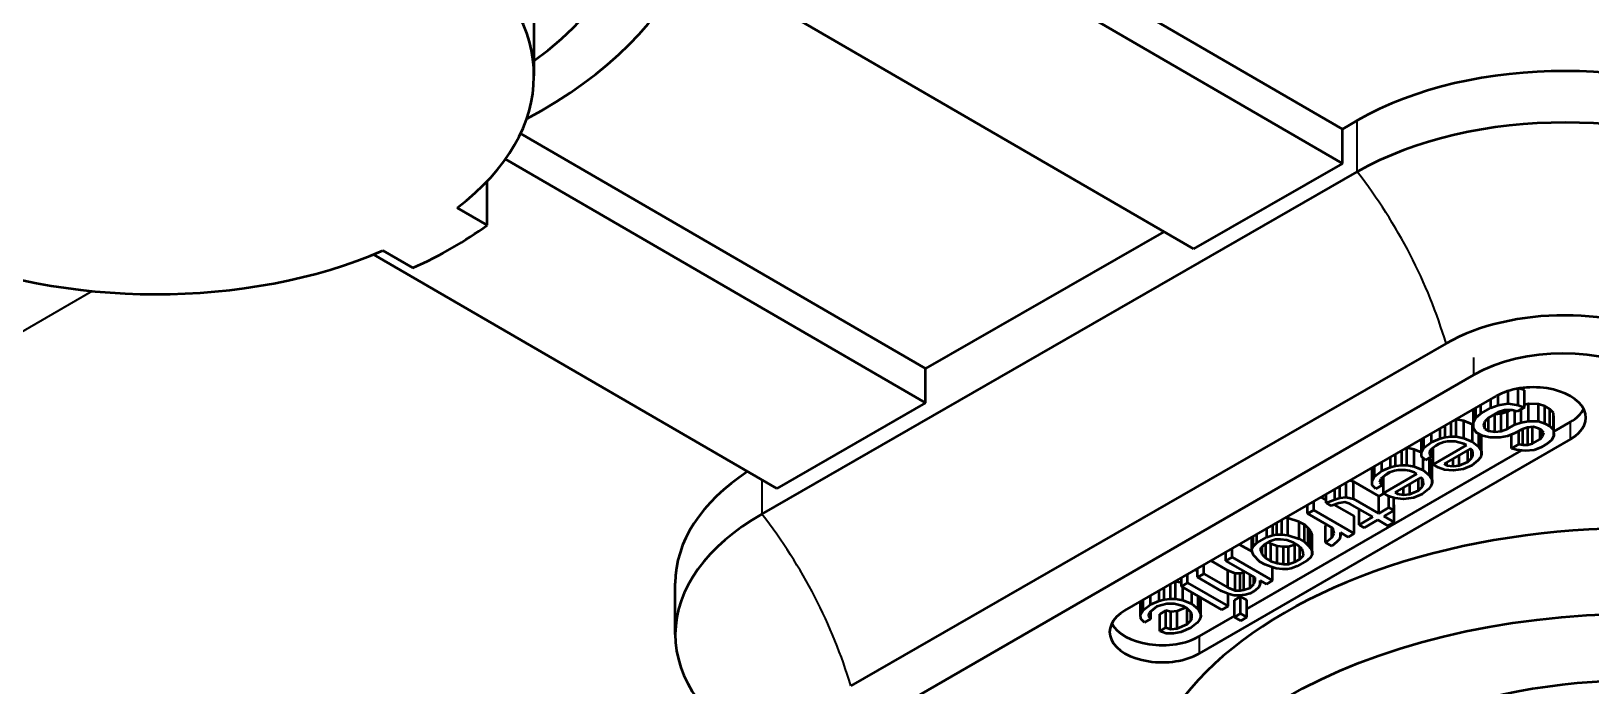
# Model space of a CAD drawing. Header units: millimetres. Extents: x 0 to 3000, y 0 to 3000.
# Drawn here: x 877 to 914.14, y 793.94 to 809.52 of the extents above; entities that cross this region are included whole.
import ezdxf

# ---------------------------------------------------------------- set-up
doc = ezdxf.new("R2010")
doc.units = ezdxf.units.MM
doc.layers.add('Visible (ANSI)', color=7, linetype='Continuous', lineweight=50)
doc.layers.add('Visible Narrow (ANSI)', color=7, linetype='Continuous', lineweight=35)

msp = doc.modelspace()

# ---------------------------------------------------------------- linework, layer by layer
at = {"layer": 'Visible (ANSI)'}
for p, q in [((908.2187, 807.1892), (892.9635, 816.0391)), ((908.2187, 806.3727), (892.9635, 815.2226)), ((888.97, 814.985), (888.97, 808.4531)), ((892.6575, 811.3078), (904.6747, 804.3364)), ((908.5731, 807.3929), (908.2187, 807.1892)), ((898.2955, 801.4875), (888.6512, 807.0823)), ((908.2187, 806.3727), (908.2187, 807.1892)), ((898.2955, 800.671), (888.2919, 806.4743)), ((908.2187, 806.3727), (904.6747, 804.3364)), ((887.8548, 804.902), (887.8548, 805.9477)), ((894.3971, 798.0227), (908.5731, 806.1681)), ((887.1432, 805.3148), (887.8548, 804.902)), ((903.9676, 804.7466), (898.2955, 801.4875)), ((885.1509, 804.2042), (894.7515, 798.6346)), ((886.0828, 803.8838), (885.3712, 804.2966)), ((910.6893, 802.0827), (896.5134, 793.9373)), ((898.2955, 800.671), (898.2955, 801.4875)), ((911.3515, 801.3416), (897.068, 793.0949)), ((903.043, 795.7281), (911.8819, 800.8312)), ((911.7522, 800.5523), (911.7522, 800.7564)), ((911.9296, 800.62), (911.9296, 800.8574)), ((912.1672, 800.6529), (912.1672, 800.9545)), ((912.4061, 800.6171), (912.4061, 801.0121)), ((912.5559, 800.9728), (912.4316, 801.0164)), ((912.5559, 800.5646), (912.5559, 800.9728)), ((898.2955, 800.671), (894.7515, 798.6346)), ((911.3416, 800.211), (911.3416, 800.5193)), ((911.3416, 800.211), (911.3993, 800.3138)), ((911.3993, 800.3138), (911.3993, 800.5526)), ((911.3993, 800.3138), (911.5165, 800.4162)), ((911.5165, 800.4162), (911.5165, 800.6203)), ((911.5165, 800.4162), (911.7522, 800.5523)), ((911.6971, 800.312), (911.6093, 800.2265)), ((911.9328, 800.448), (911.6971, 800.312)), ((911.7027, 800.0025), (911.7027, 800.3152)), ((911.7522, 800.5523), (911.9296, 800.62)), ((911.8519, 800.3927), (911.8395, 800.3942)), ((912.0005, 800.409), (911.8519, 800.3927)), ((911.8519, 799.9844), (911.8519, 800.3927)), ((911.9296, 800.62), (912.1672, 800.6529)), ((912.0807, 800.4987), (911.9328, 800.448)), ((912.1484, 800.4596), (912.0005, 800.409)), ((912.0005, 800.0007), (912.0005, 800.409)), ((912.2594, 800.4976), (912.0807, 800.4987)), ((912.1484, 800.4596), (912.2147, 800.4979)), ((912.1484, 800.0514), (912.1484, 800.4596)), ((912.1672, 800.6529), (912.4061, 800.6171)), ((912.3791, 800.4625), (912.2594, 800.4976)), ((912.3252, 800.1534), (912.3252, 800.4783)), ((912.5559, 800.5646), (912.3791, 800.4625)), ((912.4061, 800.6171), (912.5559, 800.5646)), ((912.4731, 800.2041), (912.4731, 800.5168)), ((912.6512, 800.6457), (912.5559, 800.6278)), ((912.8894, 800.6442), (912.6512, 800.6457)), ((912.6512, 800.2374), (912.6512, 800.6457)), ((913.0392, 800.5917), (912.8894, 800.6442)), ((912.8894, 800.236), (912.8894, 800.6442)), ((913.0392, 800.5917), (913.1596, 800.5222)), ((913.0392, 800.1835), (913.0392, 800.5917)), ((913.2505, 800.4357), (913.1596, 800.5222)), ((913.1596, 800.114), (913.1596, 800.5222)), ((913.253, 800.2982), (913.2505, 800.4357)), ((913.2505, 800.0275), (913.2505, 800.4357)), ((910.338, 799.7358), (910.338, 799.9399)), ((910.5449, 799.8205), (910.5449, 800.0593)), ((910.6634, 799.8541), (910.6634, 800.1277)), ((910.8119, 799.8704), (910.8119, 800.2135)), ((910.931, 800.2779), (910.9236, 800.278)), ((911.1103, 800.2425), (910.931, 800.2779)), ((910.931, 799.8697), (910.931, 800.2779)), ((911.3203, 800.1552), (911.1103, 800.2425)), ((911.1103, 799.8342), (911.1103, 800.2425)), ((911.343, 800.1371), (911.3203, 800.1552)), ((911.3203, 799.747), (911.3203, 800.1552)), ((911.3442, 800.0735), (911.3416, 800.211)), ((911.4056, 799.9699), (911.3442, 800.0735)), ((911.556, 799.8831), (911.4056, 799.9699)), ((911.6093, 800.2265), (911.5811, 800.1408)), ((911.5811, 800.1408), (911.6124, 800.0546)), ((911.6124, 800.0546), (911.6124, 800.2296)), ((911.6124, 800.0546), (911.7027, 800.0025)), ((911.7027, 800.0025), (911.8519, 799.9844)), ((911.8519, 799.9844), (912.0005, 800.0007)), ((912.0005, 800.0007), (912.1484, 800.0514)), ((912.1484, 800.0514), (912.3252, 800.1534)), ((912.329, 799.9471), (912.1516, 799.8795)), ((912.3252, 800.1534), (912.4731, 800.2041)), ((912.5057, 800.0492), (912.329, 799.9471)), ((912.423, 799.6887), (912.423, 800.0014)), ((912.4731, 800.2041), (912.6512, 800.2374)), ((912.6242, 800.0829), (912.5057, 800.0492)), ((912.5126, 799.671), (912.5126, 800.0512)), ((912.6317, 800.0785), (912.6094, 800.0787)), ((912.7728, 800.0991), (912.6242, 800.0829)), ((912.6614, 800.0869), (912.6317, 800.0785)), ((912.6317, 799.6703), (912.6317, 800.0785)), ((912.6512, 800.2374), (912.8894, 800.236)), ((912.7502, 799.7039), (912.7502, 800.0967)), ((912.8925, 800.064), (912.7728, 800.0991)), ((912.8894, 800.236), (913.0392, 800.1835)), ((912.9527, 800.0293), (912.8925, 800.064)), ((912.927, 799.806), (912.927, 800.0441)), ((913.0135, 799.9602), (912.9527, 800.0293)), ((912.9853, 799.8744), (912.9853, 799.9922)), ((912.9853, 799.8744), (913.0135, 799.9602)), ((913.0392, 800.1835), (913.1596, 800.114)), ((913.1596, 800.114), (913.2505, 800.0275)), ((913.2505, 800.0275), (913.253, 799.89)), ((913.253, 799.89), (913.253, 800.2982)), ((913.6496, 800.2189), (913.253, 799.9898)), ((913.6496, 799.8106), (904.8108, 794.7075)), ((909.7525, 799.5975), (909.7451, 799.5976)), ((909.9318, 799.5621), (909.7525, 799.5975)), ((909.7525, 799.1893), (909.7525, 799.5975)), ((910.1043, 799.4904), (909.9318, 799.5621)), ((909.9318, 799.1538), (909.9318, 799.5621)), ((910.1042, 799.4965), (910.1042, 799.8049)), ((910.1042, 799.4965), (910.1619, 799.5993)), ((910.1619, 799.5993), (910.1619, 799.8382)), ((910.1619, 799.5993), (910.338, 799.7358)), ((910.4878, 799.6833), (910.3117, 799.5469)), ((910.338, 799.7358), (910.5449, 799.8205)), ((910.3443, 799.392), (910.3443, 799.5721)), ((910.3775, 799.2027), (911.173, 799.6619)), ((910.3775, 799.2027), (910.3775, 799.5978)), ((910.4438, 799.6492), (910.5248, 799.696)), ((910.6358, 799.734), (910.4878, 799.6833)), ((910.5449, 799.8205), (910.6634, 799.8541)), ((910.7248, 799.7506), (910.6358, 799.734)), ((911.2639, 799.5754), (910.6452, 799.2182)), ((910.6634, 799.8541), (910.8119, 799.8704)), ((910.9035, 799.7495), (910.7248, 799.7506)), ((910.8119, 799.8704), (910.931, 799.8697)), ((910.9931, 799.7318), (910.9035, 799.7495)), ((910.931, 799.8697), (911.1103, 799.8342)), ((911.1128, 799.6967), (910.9931, 799.7318)), ((911.1103, 799.8342), (911.3203, 799.747)), ((911.173, 799.6619), (911.1128, 799.6967)), ((911.294, 799.5581), (911.2639, 799.5754)), ((911.3203, 799.747), (911.4714, 799.6258)), ((911.4714, 799.6258), (911.4714, 799.9319)), ((911.4714, 799.6258), (911.5328, 799.5222)), ((911.5328, 799.5222), (911.5328, 799.8965)), ((911.5341, 799.8617), (911.5335, 799.8961)), ((911.5341, 799.4535), (911.5341, 799.8617)), ((911.7353, 799.8476), (911.556, 799.8831)), ((911.9735, 799.8462), (911.7353, 799.8476)), ((912.1516, 799.8795), (911.9735, 799.8462)), ((912.2462, 799.5867), (912.2462, 799.9156)), ((912.2462, 799.5867), (912.423, 799.6887)), ((912.3659, 799.5516), (912.2462, 799.5867)), ((912.423, 799.6887), (912.5126, 799.671)), ((912.5126, 799.671), (912.6317, 799.6703)), ((912.6317, 799.6703), (912.7502, 799.7039)), ((912.7502, 799.7039), (912.927, 799.806)), ((912.9602, 799.6167), (912.7828, 799.549)), ((912.927, 799.806), (912.9853, 799.8744)), ((913.1075, 799.7018), (912.9602, 799.6167)), ((913.1953, 799.7872), (913.1075, 799.7018)), ((913.253, 799.89), (913.1953, 799.7872)), ((912.4768, 799.5418), (905.9481, 795.7724)), ((909.1595, 799.0554), (909.1595, 799.2595)), ((909.3664, 799.1401), (909.3664, 799.3789)), ((909.4849, 799.1737), (909.4849, 799.4473)), ((909.4849, 799.1737), (909.6334, 799.19)), ((909.6334, 799.19), (909.6334, 799.5331)), ((909.6334, 799.19), (909.7525, 799.1893)), ((910.1061, 799.3934), (910.1042, 799.4965)), ((910.197, 799.3069), (910.1061, 799.3934)), ((910.1418, 799.0666), (910.1418, 799.3594)), ((910.3443, 799.392), (910.197, 799.3069)), ((910.3117, 799.5469), (910.2835, 799.4611)), ((910.2835, 799.4611), (910.3443, 799.392)), ((910.2929, 799.3536), (910.2866, 799.3586)), ((910.3543, 799.2501), (910.2929, 799.3536)), ((910.2929, 798.9453), (910.2929, 799.3536)), ((910.3556, 799.1813), (910.3543, 799.2501)), ((910.3543, 798.8418), (910.3543, 799.2501)), ((910.4979, 799.1332), (910.3775, 799.2027)), ((910.6452, 799.2182), (910.7054, 799.1835)), ((910.7054, 799.1835), (910.7054, 799.253)), ((910.8546, 799.1654), (910.8546, 799.3391)), ((911.0031, 799.1817), (911.0031, 799.4249)), ((911.0031, 799.1817), (911.21, 799.2664)), ((911.21, 799.2664), (911.21, 799.5443)), ((911.21, 799.2664), (911.2978, 799.3518)), ((911.3247, 799.5063), (911.294, 799.5581)), ((911.2978, 799.3518), (911.2978, 799.5517)), ((911.2978, 799.3518), (911.3266, 799.4032)), ((911.4476, 799.2993), (911.3009, 799.1799)), ((911.3266, 799.4032), (911.3247, 799.5063)), ((911.5059, 799.3677), (911.4476, 799.2993)), ((911.5341, 799.4535), (911.5059, 799.3677)), ((911.5328, 799.5222), (911.5341, 799.4535)), ((912.5747, 799.5331), (912.3659, 799.5516)), ((912.7828, 799.549), (912.5747, 799.5331)), ((908.9257, 798.8161), (908.9257, 799.1245)), ((908.9257, 798.8161), (908.9834, 798.9189)), ((908.9834, 798.9189), (908.9834, 799.1578)), ((908.9834, 798.9189), (909.1595, 799.0554)), ((909.1332, 798.8664), (909.105, 798.7807)), ((909.3093, 799.0029), (909.1332, 798.8664)), ((909.1595, 799.0554), (909.3664, 799.1401)), ((909.1658, 798.7115), (909.1658, 798.8917)), ((909.199, 798.5223), (909.9945, 798.9815)), ((909.199, 798.5223), (909.199, 798.9174)), ((909.2653, 798.9688), (909.3463, 799.0156)), ((909.4573, 799.0536), (909.3093, 799.0029)), ((909.3664, 799.1401), (909.4849, 799.1737)), ((909.5463, 799.0702), (909.4573, 799.0536)), ((910.0854, 798.895), (909.4667, 798.5378)), ((909.725, 799.0691), (909.5463, 799.0702)), ((909.8146, 799.0514), (909.725, 799.0691)), ((909.7525, 799.1893), (909.9318, 799.1538)), ((909.9343, 799.0163), (909.8146, 799.0514)), ((909.9318, 799.1538), (910.1418, 799.0666)), ((909.9945, 798.9815), (909.9343, 799.0163)), ((910.0315, 798.586), (910.0315, 798.8639)), ((910.1155, 798.8777), (910.0854, 798.895)), ((910.1462, 798.8259), (910.1155, 798.8777)), ((910.1193, 798.6714), (910.1193, 798.8713)), ((910.1418, 799.0666), (910.2929, 798.9453)), ((910.1481, 798.7228), (910.1462, 798.8259)), ((910.2929, 798.9453), (910.3543, 798.8418)), ((910.3543, 798.8418), (910.3556, 798.7731)), ((910.3556, 798.7731), (910.3556, 799.1813)), ((910.6477, 799.0807), (910.4979, 799.1332)), ((910.8564, 799.0622), (910.6477, 799.0807)), ((910.7054, 799.1835), (910.8546, 799.1654)), ((910.8546, 799.1654), (911.0031, 799.1817)), ((911.094, 799.0952), (910.8564, 799.0622)), ((911.3009, 799.1799), (911.094, 799.0952)), ((907.8337, 798.2899), (907.8337, 798.494)), ((908.0406, 798.3746), (908.0406, 798.6135)), ((908.159, 798.4082), (908.159, 798.6819)), ((908.3076, 798.4245), (908.3076, 798.7676)), ((908.4869, 798.7973), (908.3916, 798.8162)), ((908.4869, 798.7973), (909.0887, 798.4499)), ((908.4869, 798.3891), (908.4869, 798.7973)), ((908.9276, 798.713), (908.9257, 798.8161)), ((909.0185, 798.6265), (908.9276, 798.713)), ((909.1658, 798.7115), (909.0185, 798.6265)), ((909.0887, 798.4499), (909.2065, 798.5179)), ((909.0887, 798.0416), (909.0887, 798.4499)), ((909.105, 798.7807), (909.1658, 798.7115)), ((909.3194, 798.4528), (909.199, 798.5223)), ((909.4692, 798.4003), (909.3194, 798.4528)), ((909.3244, 798.1777), (909.3244, 798.451)), ((909.4667, 798.5378), (909.5269, 798.5031)), ((909.5269, 798.5031), (909.5269, 798.5726)), ((909.5269, 798.5031), (909.6761, 798.485)), ((909.6761, 798.485), (909.6761, 798.6587)), ((909.6761, 798.485), (909.8246, 798.5013)), ((909.8246, 798.5013), (909.8246, 798.7445)), ((909.8246, 798.5013), (910.0315, 798.586)), ((910.1224, 798.4995), (909.9155, 798.4148)), ((910.0315, 798.586), (910.1193, 798.6714)), ((910.1193, 798.6714), (910.1481, 798.7228)), ((910.2691, 798.6189), (910.1224, 798.4995)), ((910.3274, 798.6873), (910.2691, 798.6189)), ((910.3556, 798.7731), (910.3274, 798.6873)), ((907.3917, 798.0347), (907.3917, 798.2389)), ((907.3917, 798.0347), (907.5391, 798.1198)), ((907.5391, 798.1198), (907.5391, 798.3239)), ((907.5391, 798.1198), (908.5019, 797.5639)), ((907.7158, 798.426), (907.8337, 798.3579)), ((907.8337, 798.2899), (908.0406, 798.3746)), ((907.954, 798.2204), (907.8337, 798.2899)), ((908.1315, 798.2881), (907.954, 798.2204)), ((908.025, 798.2475), (908.5019, 797.9721)), ((908.0406, 798.3746), (908.159, 798.4082)), ((908.28, 798.3044), (908.1315, 798.2881)), ((908.159, 798.4082), (908.3076, 798.4245)), ((908.3998, 798.2693), (908.28, 798.3044)), ((908.3076, 798.4245), (908.4869, 798.3891)), ((908.9414, 797.9566), (908.3998, 798.2693)), ((908.4869, 798.3891), (909.0887, 798.0416)), ((908.6173, 797.7695), (908.6173, 798.1437)), ((909.0887, 798.0416), (909.3244, 798.1777)), ((909.4447, 798.1082), (909.209, 797.9721)), ((909.3244, 798.1777), (909.4447, 798.1082)), ((909.4447, 798.1082), (909.4447, 798.4088)), ((909.4447, 798.2443), (909.4498, 798.2414)), ((909.4498, 797.8332), (909.4498, 798.2414)), ((909.6779, 798.3818), (909.4692, 798.4003)), ((909.9155, 798.4148), (909.6779, 798.3818)), ((906.5674, 797.5241), (906.5674, 797.7629)), ((906.6564, 797.5407), (906.6564, 797.8143)), ((906.7755, 797.54), (906.7755, 797.8831)), ((906.9247, 797.9301), (906.8688, 797.9369)), ((907.1943, 797.8426), (906.9247, 797.9301)), ((906.9247, 797.5219), (906.9247, 797.9301)), ((907.1943, 797.8426), (907.3146, 797.7731)), ((907.1943, 797.4343), (907.1943, 797.8426)), ((907.4055, 797.6866), (907.3146, 797.7731)), ((907.3146, 797.3648), (907.3146, 797.7731)), ((907.9935, 797.6873), (907.3917, 798.0347)), ((907.8456, 797.7727), (907.8212, 797.7528)), ((907.8212, 797.3446), (907.8212, 797.7528)), ((908.5019, 797.5639), (908.5019, 797.9721)), ((908.6173, 797.7695), (908.9414, 797.9566)), ((908.7376, 797.7), (908.6173, 797.7695)), ((909.0617, 797.8871), (908.7376, 797.7)), ((909.3024, 797.7481), (909.0617, 797.8871)), ((909.209, 797.9721), (909.4498, 797.8332)), ((909.4498, 797.8332), (909.3024, 797.7481)), ((906.0672, 797.2005), (906.0672, 797.4741)), ((906.096, 797.2519), (906.096, 797.4908)), ((906.096, 797.2519), (906.1838, 797.3373)), ((906.1838, 797.3373), (906.1838, 797.5414)), ((906.1838, 797.3373), (906.4195, 797.4734)), ((906.4809, 797.3699), (906.3631, 797.3019)), ((906.4195, 797.4734), (906.4195, 797.6775)), ((906.4195, 797.4734), (906.5674, 797.5241)), ((906.4514, 797.3529), (906.5191, 797.3138)), ((906.6289, 797.4206), (906.4809, 797.3699)), ((906.5674, 797.5241), (906.6564, 797.5407)), ((906.748, 797.4198), (906.6289, 797.4206)), ((906.6564, 797.5407), (906.7755, 797.54)), ((906.8972, 797.4017), (906.748, 797.4198)), ((906.7755, 797.54), (906.9247, 797.5219)), ((907.047, 797.3493), (906.8972, 797.4017)), ((906.9247, 797.5219), (907.1943, 797.4343)), ((907.1673, 797.2798), (907.047, 797.3493)), ((907.1943, 797.4343), (907.3146, 797.3648)), ((907.3146, 797.3648), (907.4055, 797.2783)), ((907.4663, 797.6174), (907.4055, 797.6866)), ((907.4055, 797.2783), (907.4055, 797.6866)), ((907.4977, 797.5313), (907.4663, 797.6174)), ((907.4663, 797.2092), (907.4663, 797.6174)), ((907.4989, 797.4625), (907.4977, 797.5313)), ((907.4977, 797.1231), (907.4977, 797.5313)), ((907.4989, 797.0543), (907.4989, 797.4625)), ((907.8212, 797.3446), (907.9678, 797.464)), ((907.9716, 797.2577), (907.8212, 797.3446)), ((907.9678, 797.464), (907.9678, 797.7021)), ((907.9678, 797.464), (908.0255, 797.5668)), ((908.0888, 797.3601), (907.9716, 797.2577)), ((908.0255, 797.5668), (907.9935, 797.6873)), ((908.1471, 797.4285), (908.0888, 797.3601)), ((908.1753, 797.5143), (908.1471, 797.4285)), ((908.3546, 797.4788), (908.1741, 797.5831)), ((908.1741, 797.5831), (908.1753, 797.5143)), ((908.1753, 797.5143), (908.1753, 797.5823)), ((908.5019, 797.5639), (908.3546, 797.4788)), ((905.4472, 796.9121), (905.4472, 797.1162)), ((905.4472, 796.9121), (905.5945, 796.9971)), ((905.5945, 796.9971), (905.5945, 797.2012)), ((905.5945, 796.9971), (906.5574, 796.4412)), ((905.7713, 797.3033), (906.0684, 797.1317)), ((906.0672, 797.2005), (906.096, 797.2519)), ((906.0684, 797.1317), (906.0672, 797.2005)), ((906.0998, 797.0456), (906.0684, 797.1317)), ((906.2515, 796.89), (906.0998, 797.0456)), ((906.3631, 797.3019), (906.2753, 797.2164)), ((906.2753, 797.2164), (906.2766, 797.1477)), ((906.2766, 797.1477), (906.2766, 797.2177)), ((906.2766, 797.1477), (906.3079, 797.0615)), ((906.3079, 797.0615), (906.3079, 797.2482)), ((906.3079, 797.0615), (906.3988, 796.975)), ((906.3988, 796.975), (906.3988, 797.3225)), ((906.3988, 796.975), (906.5191, 796.9055)), ((906.669, 797.2613), (906.5191, 797.3138)), ((906.5191, 796.9055), (906.5191, 797.3138)), ((906.8182, 797.2432), (906.669, 797.2613)), ((906.669, 796.8531), (906.669, 797.2613)), ((906.9373, 797.2425), (906.8182, 797.2432)), ((906.8182, 796.835), (906.8182, 797.2432)), ((907.0852, 797.2932), (906.9373, 797.2425)), ((906.9373, 796.8342), (906.9373, 797.2425)), ((907.0852, 797.2932), (907.1147, 797.3102)), ((907.0852, 796.8849), (907.0852, 797.2932)), ((907.2582, 797.1933), (907.1673, 797.2798)), ((907.2031, 796.953), (907.2031, 797.2458)), ((907.2031, 796.953), (907.2908, 797.0384)), ((907.2896, 797.1071), (907.2582, 797.1933)), ((907.2908, 797.0384), (907.2896, 797.1071)), ((907.4701, 797.0029), (907.3823, 796.9175)), ((907.4055, 797.2783), (907.4663, 797.2092)), ((907.4663, 797.2092), (907.4977, 797.1231)), ((907.4989, 797.0543), (907.4701, 797.0029)), ((907.4977, 797.1231), (907.4989, 797.0543)), ((904.7106, 796.6909), (904.7696, 796.6569)), ((904.7696, 796.5208), (904.7696, 796.7249)), ((904.7696, 796.5208), (904.9169, 796.6059)), ((904.9169, 796.6059), (904.9169, 796.81)), ((904.9169, 796.6059), (905.4886, 796.2758)), ((905.0937, 796.9121), (905.4886, 796.684)), ((906.1393, 796.5125), (905.4472, 796.9121)), ((905.6685, 796.6142), (905.4886, 796.684)), ((905.4886, 796.2758), (905.4886, 796.684)), ((905.7876, 796.6135), (905.6685, 796.6142)), ((905.6685, 796.206), (905.6685, 796.6142)), ((905.8766, 796.6301), (905.7876, 796.6135)), ((905.7876, 796.2052), (905.7876, 796.6135)), ((905.9136, 796.6428), (905.8766, 796.6301)), ((905.8766, 796.2219), (905.8766, 796.6301)), ((906.3718, 796.8205), (906.2515, 796.89)), ((906.5217, 796.768), (906.3718, 796.8205)), ((906.5191, 796.9055), (906.669, 796.8531)), ((906.6414, 796.7329), (906.5217, 796.768)), ((906.5574, 796.4412), (906.5574, 796.7575)), ((906.7906, 796.7148), (906.6414, 796.7329)), ((906.669, 796.8531), (906.8182, 796.835)), ((906.9097, 796.7141), (906.7906, 796.7148)), ((906.8182, 796.835), (906.9373, 796.8342)), ((906.9987, 796.7307), (906.9097, 796.7141)), ((906.9373, 796.8342), (907.0852, 796.8849)), ((907.1466, 796.7814), (906.9987, 796.7307)), ((907.0852, 796.8849), (907.2031, 796.953)), ((907.3823, 796.9175), (907.1466, 796.7814)), ((892.335, 795.1582), (892.335, 796.3829)), ((903.9753, 795.9928), (903.9753, 796.2664)), ((904.1239, 796.0091), (904.1239, 796.3522)), ((904.243, 796.4166), (904.2355, 796.4166)), ((904.3865, 796.3882), (904.243, 796.4166)), ((904.243, 796.0083), (904.243, 796.4166)), ((904.3865, 796.2997), (904.3865, 796.5038)), ((904.3865, 796.2997), (904.5339, 796.3847)), ((905.3494, 795.7438), (904.3865, 796.2997)), ((904.4223, 795.9729), (904.4223, 796.2791)), ((904.5339, 796.3847), (904.5339, 796.5889)), ((904.5339, 796.3847), (905.4967, 795.8288)), ((905.3413, 796.1907), (904.7696, 796.5208)), ((905.4886, 796.2758), (905.6685, 796.206)), ((905.7876, 796.2052), (905.8766, 796.2219)), ((905.8766, 796.2219), (906.0246, 796.2725)), ((906.0246, 796.2725), (906.0246, 796.5787)), ((906.0246, 796.2725), (906.1123, 796.358)), ((906.1123, 796.358), (906.1123, 796.5281)), ((906.1123, 796.358), (906.1405, 796.4437)), ((906.1405, 796.4437), (906.1393, 796.5125)), ((906.2327, 796.2885), (906.1449, 796.2031)), ((906.2609, 796.3742), (906.2327, 796.2885)), ((906.4101, 796.3561), (906.2596, 796.443)), ((906.2596, 796.443), (906.2609, 796.3742)), ((906.2609, 796.3742), (906.2609, 796.4423)), ((906.5574, 796.4412), (906.4101, 796.3561)), ((903.4162, 795.6352), (903.4162, 795.9436)), ((903.4738, 795.738), (903.4738, 795.9769)), ((903.4738, 795.738), (903.65, 795.8744)), ((903.65, 795.8744), (903.65, 796.0786)), ((903.65, 795.8744), (903.8568, 795.9591)), ((904.0368, 795.8893), (903.7998, 795.822)), ((903.8568, 795.9591), (903.8568, 796.198)), ((903.8568, 795.9591), (903.9753, 795.9928)), ((903.9753, 795.9928), (904.1239, 796.0091)), ((904.2154, 795.8882), (904.0368, 795.8893)), ((904.1239, 796.0091), (904.243, 796.0083)), ((904.4248, 795.8353), (904.2154, 795.8882)), ((904.243, 796.0083), (904.4223, 795.9729)), ((904.4223, 795.9729), (904.6323, 795.8856)), ((904.6323, 795.8856), (904.6323, 796.1578)), ((904.6323, 795.8856), (904.7834, 795.7644)), ((904.7834, 795.7644), (904.7834, 796.0706)), ((904.8448, 795.6609), (904.8448, 796.0351)), ((904.846, 796.0004), (904.8454, 796.0348)), ((904.846, 795.5921), (904.846, 796.0004)), ((905.5212, 796.1209), (905.3413, 796.1907)), ((905.4967, 795.8288), (905.4967, 796.1304)), ((905.6409, 796.0858), (905.5212, 796.1209)), ((905.76, 796.0851), (905.6409, 796.0858)), ((905.6503, 795.9783), (905.7976, 796.0634)), ((905.6503, 795.5701), (905.6503, 795.9783)), ((905.6685, 796.206), (905.7876, 796.2052)), ((905.9086, 796.1014), (905.76, 796.0851)), ((905.7976, 796.0634), (905.9481, 795.9765)), ((905.7976, 795.6551), (905.7976, 796.0634)), ((906.0271, 796.135), (905.9086, 796.1014)), ((905.9481, 795.5682), (905.9481, 795.9765)), ((906.1449, 796.2031), (906.0271, 796.135)), ((903.4162, 795.6352), (903.4738, 795.738)), ((903.418, 795.5321), (903.4162, 795.6352)), ((903.5089, 795.4456), (903.418, 795.5321)), ((903.6562, 795.5306), (903.5089, 795.4456)), ((903.6236, 795.6855), (903.5954, 795.5997)), ((903.5954, 795.5997), (903.6562, 795.5306)), ((903.7998, 795.822), (903.6236, 795.6855)), ((903.6562, 795.5306), (903.6562, 795.7108)), ((903.87, 795.6453), (904.0173, 795.7304)), ((903.87, 795.2371), (903.87, 795.6453)), ((904.1371, 795.6953), (904.0173, 795.7304)), ((904.0173, 795.3221), (904.0173, 795.7304)), ((904.2856, 795.7116), (904.1371, 795.6953)), ((904.1371, 795.287), (904.1371, 795.6953)), ((904.4882, 795.7987), (904.2856, 795.7116)), ((904.2856, 795.3033), (904.2856, 795.7116)), ((904.5151, 795.7832), (904.4248, 795.8353)), ((904.6059, 795.6967), (904.5151, 795.7832)), ((904.5219, 795.405), (904.5219, 795.7767)), ((904.5219, 795.405), (904.6097, 795.4904)), ((904.6367, 795.645), (904.6059, 795.6967)), ((904.6097, 795.4904), (904.6097, 795.6904)), ((904.6097, 795.4904), (904.6385, 795.5418)), ((904.6385, 795.5418), (904.6367, 795.645)), ((904.8178, 795.5064), (904.7595, 795.438)), ((904.7834, 795.7644), (904.8448, 795.6609)), ((905.6503, 795.6005), (904.8108, 795.1158)), ((904.846, 795.5921), (904.8178, 795.5064)), ((904.8448, 795.6609), (904.846, 795.5921)), ((905.4967, 795.8288), (905.3494, 795.7438)), ((905.6503, 795.5701), (905.7976, 795.6551)), ((905.8008, 795.4832), (905.6503, 795.5701)), ((905.7976, 795.6551), (905.9481, 795.5682)), ((905.9481, 795.5682), (905.8008, 795.4832)), ((903.87, 795.2371), (904.0173, 795.3221)), ((904.0198, 795.1846), (903.87, 795.2371)), ((904.0173, 795.3221), (904.1371, 795.287)), ((904.1985, 795.1835), (904.0198, 795.1846)), ((904.1371, 795.287), (904.2856, 795.3033)), ((904.3765, 795.2168), (904.1985, 795.1835)), ((904.2856, 795.3033), (904.5219, 795.405)), ((904.6128, 795.3185), (904.3765, 795.2168)), ((904.7595, 795.438), (904.6128, 795.3185))]:
    msp.add_line(p, q, dxfattribs=at)
for centre, major_axis, start_param, end_param in [((879.97, 812.9438), (-13, 0), 2.316953, 7.1078249), ((879.97, 812.9438), (11.5, 0), 5.6112344, 10.0967289), ((879.97, 808.4531), (9, 0), 5.6347328, 6.9268504), ((913.511, 804.5283), (-7, 0), 3.9245971, 5.4953934), ((913.511, 803.3036), (7, 0), 0.7830045, 2.3538008), ((879.97, 808.4531), (-10, 0), 2.2284729, 2.4791286), ((879.97, 808.4531), (-9, 0), 0.9223438, 2.2144614), ((913.511, 800.4458), (4, 0), 0.7830045, 2.3538008), ((913.4729, 800.1168), (3, 0), 0.7853982, 2.3561945), ((912.7658, 800.3209), (1.25, 0), 5.4977871, 8.6393798), ((912.7658, 800.7292), (1.25, 0), 5.4977871, 5.9964288), ((899.335, 796.3829), (-7, 0), 5.5665396, 6.2831853), ((899.335, 795.1582), (-7, 0), 5.4953934, 7.0661898), ((915.2406, 790.8496), (11.85, 0), 0, 3.1415927), ((903.9269, 795.2178), (-1.25, 0), 5.4977871, 8.6393798), ((903.9269, 795.6261), (-1.25, 0), 0.2867566, 2.3561945), ((915.2406, 788.8083), (-9.1, 0), 4.0703384, 5.3544396)]:
    msp.add_ellipse(centre, major_axis=major_axis, ratio=0.5773503, start_param=start_param, end_param=end_param, dxfattribs=at)
msp.add_ellipse((915.2406, 788.8083), major_axis=(11.85, 0), ratio=0.5773503, dxfattribs=at)
at = {"layer": 'Visible Narrow (ANSI)'}
for p, q in [((908.5731, 806.1681), (908.5731, 807.3929)), ((878.4531, 803.3312), (867.2991, 796.8915)), ((911.3515, 801.3416), (911.3515, 801.7498)), ((913.6496, 799.8106), (913.6496, 800.2189)), ((894.3971, 798.8402), (894.3971, 798.0227)), ((904.8108, 795.1158), (904.8108, 794.7075))]:
    msp.add_line(p, q, dxfattribs=at)
for points in [[(910.6893, 802.0827), (910.2549, 803.5451), (909.5495, 804.9069), (908.5731, 806.1681)], [(896.5134, 793.9373), (896.0789, 795.3997), (895.3735, 796.7615), (894.3971, 798.0227)]]:
    msp.add_open_spline(points, degree=3, dxfattribs=at)

doc.saveas('drawing.dxf')
